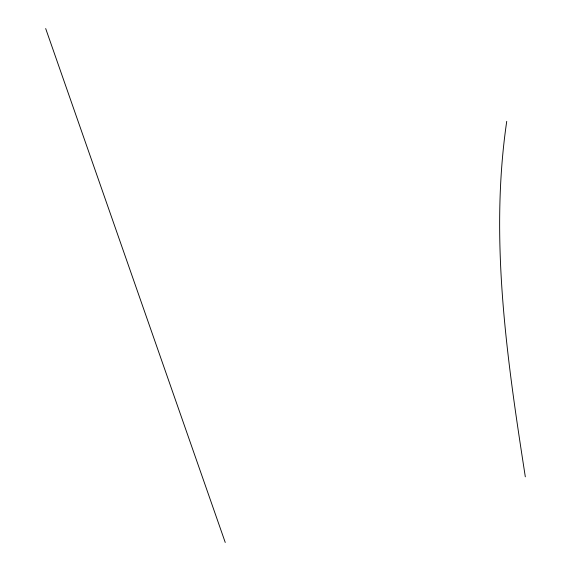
<?xml version="1.0" encoding="UTF-8"?>
<svg xmlns="http://www.w3.org/2000/svg" width="571" height="571" viewBox="0 0 571 571"><rect width="100%" height="100%" fill="white"/><g stroke="black" fill="none" stroke-linecap="round" stroke-linejoin="round"><path stroke-width="0.86" d="M506.734 121.352C489.376 239.684 507.134 359.687 525.32 476.821M45.68 28.55L225.245 542.45"/></g></svg>
